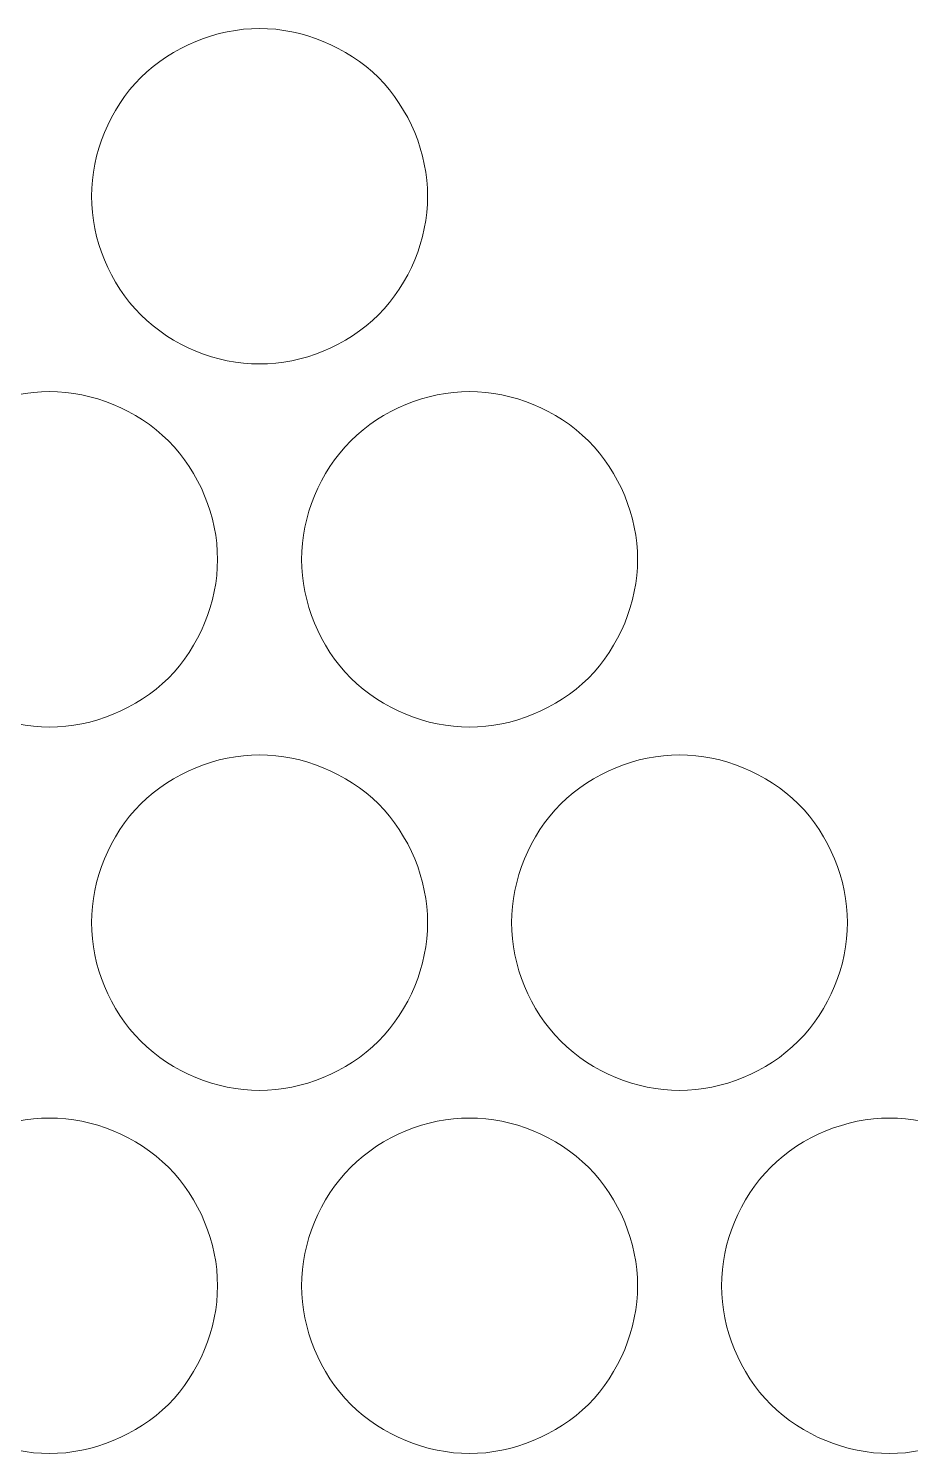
# Model space of a CAD drawing. Header units: millimetres. Extents: x 1177 to 4147, y 93 to 2194.
# Drawn here: x 1830.89 to 1846.65, y 1882.21 to 1907.69 of the extents above; entities that cross this region are included whole.
import ezdxf

# ---------------------------------------------------------------- set-up
doc = ezdxf.new("R2010")
doc.units = ezdxf.units.MM
doc.header["$LTSCALE"] = 0.1
doc.layers.add('标注', color=251, linetype='Continuous', lineweight=9)

msp = doc.modelspace()

# ---------------------------------------------------------------- linework, layer by layer
at = {"layer": '标注'}
for points, knots in [([(1835.016, 1907.693), (1834.25, 1907.693), (1832.655, 1907.053), (1832.013, 1905.458), (1832.013, 1904.693)], [0, 0, 0, 0, 0.500161, 1, 1, 1, 1]), ([(1838.019, 1904.693), (1838.019, 1905.458), (1837.377, 1907.053), (1835.782, 1907.693), (1835.016, 1907.693)], [0, 0, 0, 0, 0.499849, 1, 1, 1, 1]), ([(1832.013, 1904.693), (1832.013, 1903.927), (1832.655, 1902.332), (1834.25, 1901.693), (1835.016, 1901.693)], [0, 0, 0, 0, 0.499839, 1, 1, 1, 1]), ([(1835.016, 1901.693), (1835.782, 1901.693), (1837.377, 1902.332), (1838.019, 1903.927), (1838.019, 1904.693)], [0, 0, 0, 0, 0.500151, 1, 1, 1, 1]), ([(1831.263, 1901.198), (1830.496, 1901.198), (1828.901, 1900.558), (1828.259, 1898.963), (1828.259, 1898.198)], [0, 0, 0, 0, 0.500181, 1, 1, 1, 1]), ([(1834.265, 1898.198), (1834.265, 1898.963), (1833.624, 1900.558), (1832.029, 1901.198), (1831.263, 1901.198)], [0, 0, 0, 0, 0.499826, 1, 1, 1, 1]), ([(1838.769, 1901.198), (1838.003, 1901.198), (1836.408, 1900.558), (1835.767, 1898.963), (1835.767, 1898.198)], [0, 0, 0, 0, 0.500136, 1, 1, 1, 1]), ([(1841.771, 1898.198), (1841.771, 1898.963), (1841.13, 1900.558), (1839.535, 1901.198), (1838.769, 1901.198)], [0, 0, 0, 0, 0.499875, 1, 1, 1, 1]), ([(1828.259, 1898.198), (1828.259, 1897.432), (1828.901, 1895.837), (1830.496, 1895.198), (1831.263, 1895.198)], [0, 0, 0, 0, 0.499819, 1, 1, 1, 1]), ([(1831.263, 1895.198), (1832.029, 1895.198), (1833.624, 1895.837), (1834.265, 1897.432), (1834.265, 1898.198)], [0, 0, 0, 0, 0.500174, 1, 1, 1, 1]), ([(1835.767, 1898.198), (1835.767, 1897.432), (1836.408, 1895.837), (1838.003, 1895.198), (1838.769, 1895.198)], [0, 0, 0, 0, 0.499864, 1, 1, 1, 1]), ([(1838.769, 1895.198), (1839.535, 1895.198), (1841.13, 1895.837), (1841.771, 1897.432), (1841.771, 1898.198)], [0, 0, 0, 0, 0.500125, 1, 1, 1, 1]), ([(1835.016, 1894.702), (1834.25, 1894.702), (1832.655, 1894.063), (1832.013, 1892.468), (1832.013, 1891.702)], [0, 0, 0, 0, 0.500161, 1, 1, 1, 1]), ([(1838.019, 1891.702), (1838.019, 1892.468), (1837.377, 1894.063), (1835.782, 1894.702), (1835.016, 1894.702)], [0, 0, 0, 0, 0.499849, 1, 1, 1, 1]), ([(1842.522, 1894.702), (1841.756, 1894.702), (1840.161, 1894.063), (1839.52, 1892.468), (1839.52, 1891.702)], [0, 0, 0, 0, 0.500108, 1, 1, 1, 1]), ([(1845.523, 1891.702), (1845.523, 1892.468), (1844.882, 1894.063), (1843.287, 1894.702), (1842.522, 1894.702)], [0, 0, 0, 0, 0.499905, 1, 1, 1, 1]), ([(1832.013, 1891.702), (1832.013, 1890.937), (1832.655, 1889.342), (1834.25, 1888.702), (1835.016, 1888.702)], [0, 0, 0, 0, 0.499839, 1, 1, 1, 1]), ([(1835.016, 1888.702), (1835.782, 1888.702), (1837.377, 1889.342), (1838.019, 1890.937), (1838.019, 1891.702)], [0, 0, 0, 0, 0.500151, 1, 1, 1, 1]), ([(1839.52, 1891.702), (1839.52, 1890.937), (1840.161, 1889.342), (1841.756, 1888.702), (1842.522, 1888.702)], [0, 0, 0, 0, 0.499892, 1, 1, 1, 1]), ([(1842.522, 1888.702), (1843.287, 1888.702), (1844.882, 1889.342), (1845.523, 1890.937), (1845.523, 1891.702)], [0, 0, 0, 0, 0.500095, 1, 1, 1, 1]), ([(1831.263, 1888.207), (1830.496, 1888.207), (1828.901, 1887.568), (1828.259, 1885.973), (1828.259, 1885.207)], [0, 0, 0, 0, 0.500181, 1, 1, 1, 1]), ([(1834.265, 1885.207), (1834.265, 1885.973), (1833.624, 1887.568), (1832.029, 1888.207), (1831.263, 1888.207)], [0, 0, 0, 0, 0.499826, 1, 1, 1, 1]), ([(1838.769, 1888.207), (1838.003, 1888.207), (1836.408, 1887.568), (1835.767, 1885.973), (1835.767, 1885.207)], [0, 0, 0, 0, 0.500136, 1, 1, 1, 1]), ([(1841.771, 1885.207), (1841.771, 1885.973), (1841.13, 1887.568), (1839.535, 1888.207), (1838.769, 1888.207)], [0, 0, 0, 0, 0.499875, 1, 1, 1, 1]), ([(1846.273, 1888.207), (1845.508, 1888.207), (1843.913, 1887.567), (1843.272, 1885.973), (1843.272, 1885.207)], [0, 0, 0, 0, 0.500075, 1, 1, 1, 1]), ([(1849.274, 1885.207), (1849.274, 1885.973), (1848.634, 1887.567), (1847.039, 1888.207), (1846.273, 1888.207)], [0, 0, 0, 0, 0.499939, 1, 1, 1, 1]), ([(1828.259, 1885.207), (1828.259, 1884.442), (1828.901, 1882.847), (1830.496, 1882.207), (1831.263, 1882.207)], [0, 0, 0, 0, 0.499819, 1, 1, 1, 1]), ([(1831.263, 1882.207), (1832.029, 1882.207), (1833.624, 1882.847), (1834.265, 1884.442), (1834.265, 1885.207)], [0, 0, 0, 0, 0.500174, 1, 1, 1, 1]), ([(1835.767, 1885.207), (1835.767, 1884.442), (1836.408, 1882.847), (1838.003, 1882.207), (1838.769, 1882.207)], [0, 0, 0, 0, 0.499864, 1, 1, 1, 1]), ([(1838.769, 1882.207), (1839.535, 1882.207), (1841.13, 1882.847), (1841.771, 1884.442), (1841.771, 1885.207)], [0, 0, 0, 0, 0.500125, 1, 1, 1, 1]), ([(1843.272, 1885.207), (1843.272, 1884.442), (1843.913, 1882.847), (1845.508, 1882.207), (1846.273, 1882.207)], [0, 0, 0, 0, 0.499925, 1, 1, 1, 1]), ([(1846.273, 1882.207), (1847.039, 1882.207), (1848.634, 1882.847), (1849.274, 1884.442), (1849.274, 1885.207)], [0, 0, 0, 0, 0.500061, 1, 1, 1, 1])]:
    msp.add_open_spline(points, degree=3, knots=knots, dxfattribs=at)

doc.saveas('drawing.dxf')
